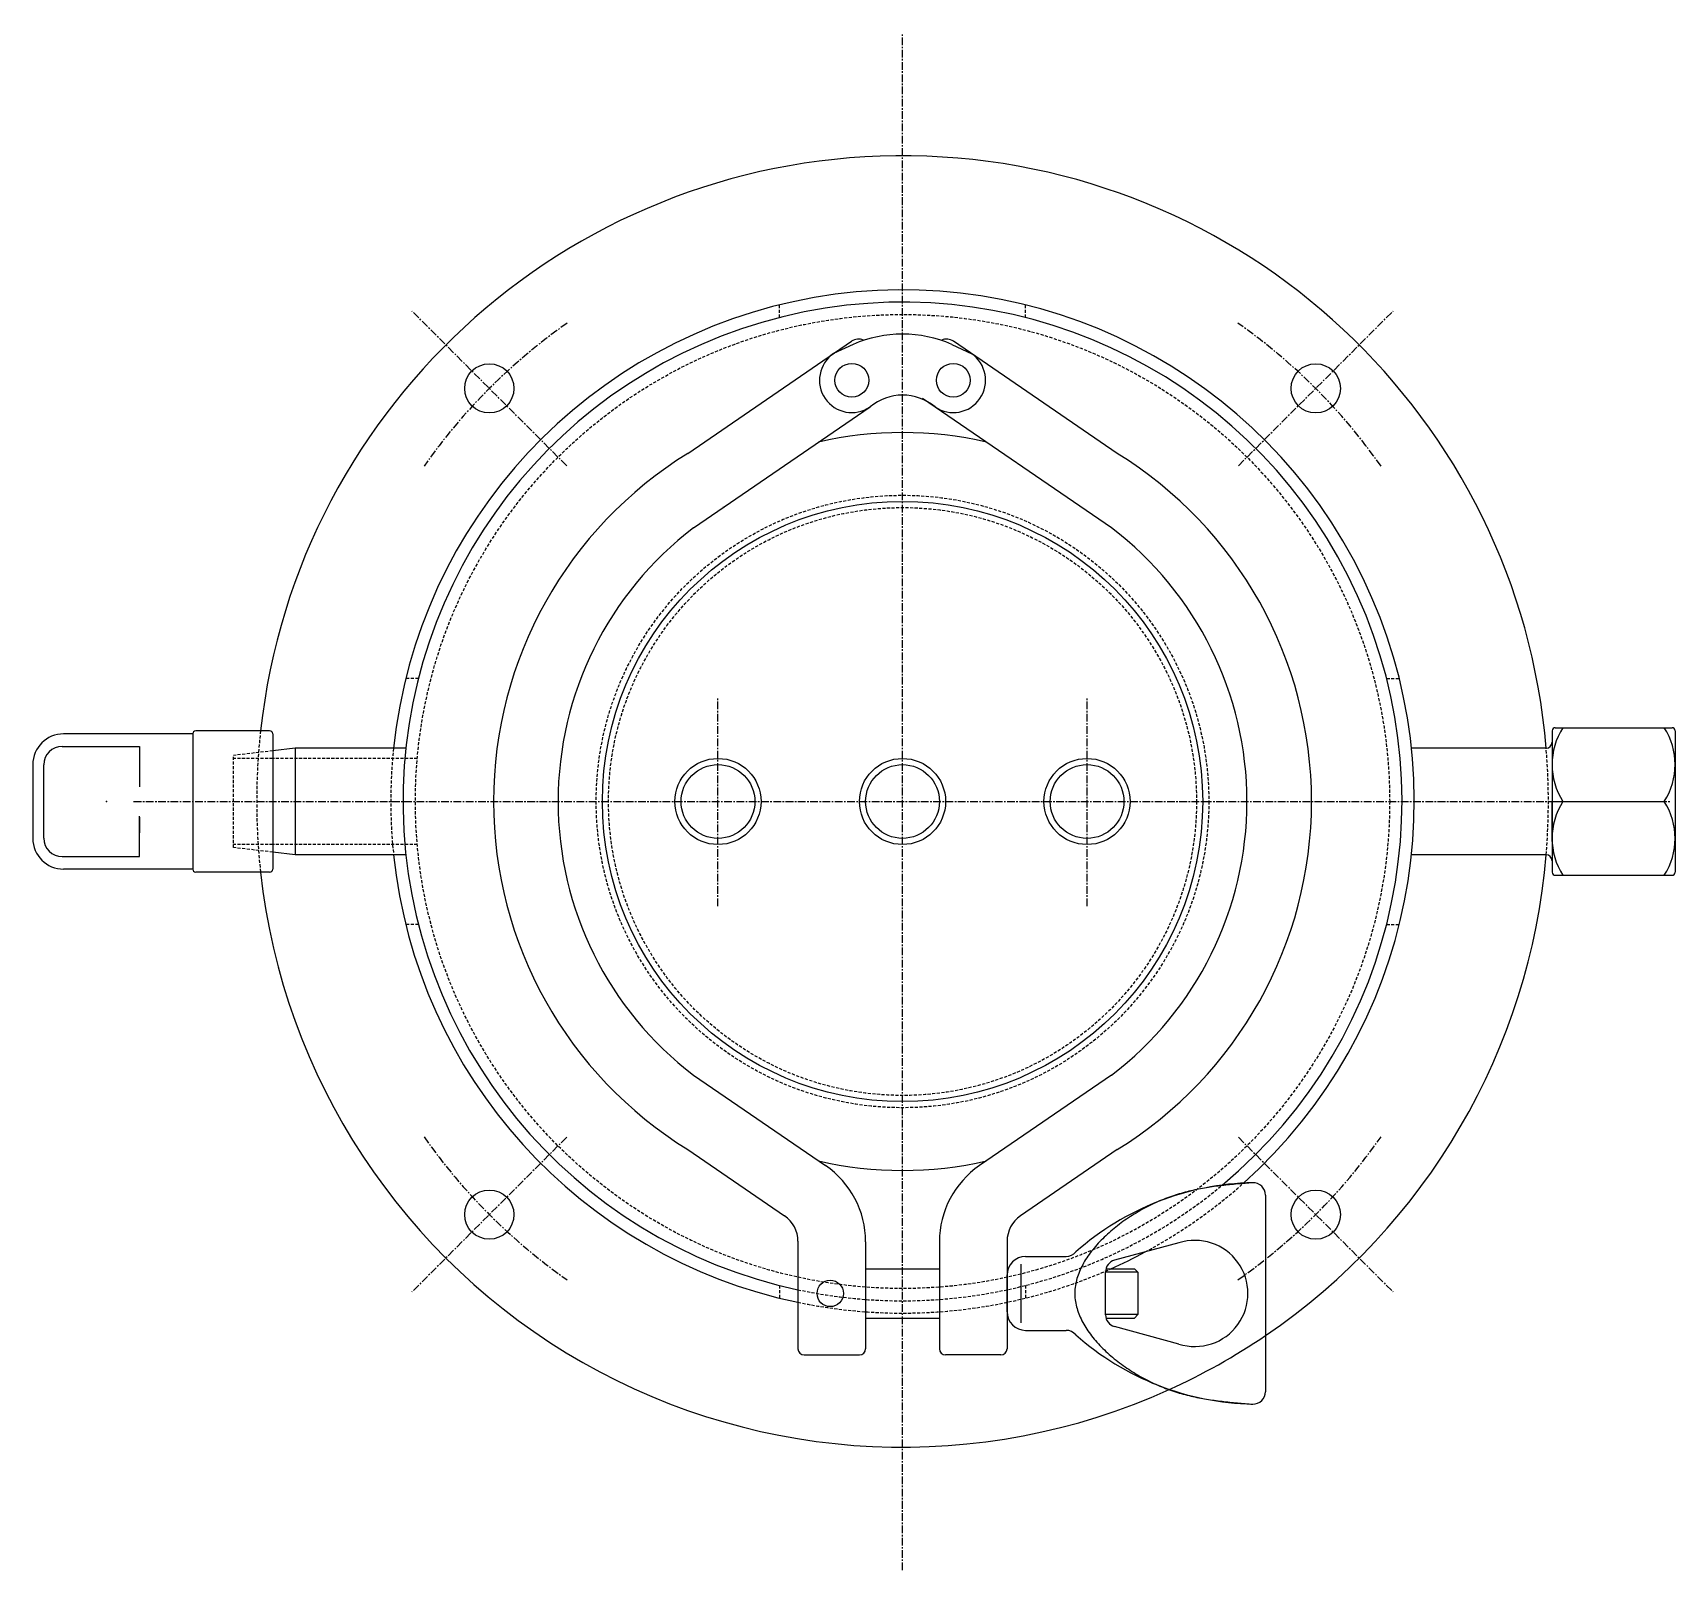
# Model space of a CAD drawing. Extents: x -168 to 126, y -632 to 125.
# Drawn here: x -141.4 to 125.6, y -125 to 125 of the extents above; entities that cross this region are included whole.
import ezdxf

# ---------------------------------------------------------------- set-up
doc = ezdxf.new("R2010")
doc.units = 0
doc.linetypes.add('CENTER', pattern=[2, 1.25, -0.25, 0.25, -0.25])
doc.linetypes.add('DASHED', pattern=[0.75, 0.5, -0.25])
doc.layers.get('0').update_dxf_attribs({"linetype": 'CONTINUOUS'})
doc.layers.add('CENTER', color=1, linetype='CENTER')

msp = doc.modelspace()

# ---------------------------------------------------------------- linework, layer by layer
at = {"color": 3, "linetype": 'DASHED'}
for p, q in [((-20, 78.7), (-20, 80.76)), ((20, 78.7), (20, 80.76)), ((-78.7, 20), (-80.76, 20)), ((78.7, 20), (80.76, 20)), ((-102.39, 8.23), (-108.74, 7.5)), ((-108.74, -7.5), (-108.74, 7.5)), ((-102.39, 7), (-108.74, 7)), ((-78.87, 7), (-102.39, 7)), ((-102.39, -7), (-108.74, -7)), ((-102.39, -8.23), (-108.74, -7.5)), ((-78.87, -7), (-102.39, -7)), ((-78.7, -20), (-80.76, -20)), ((78.7, -20), (80.76, -20)), ((-20, -78.7), (-20, -80.76)), ((20, -78.7), (20, -80.76))]:
    msp.add_line(p, q, dxfattribs=at)
at = {"color": 7, "linetype": 'CONTINUOUS'}
for p, q in [((-34.91, 56.6), (-8.27, 74.84)), ((34.91, 56.6), (8.27, 74.84)), ((-8.02, 74.33), (-11.22, 72.83)), ((8.02, 74.33), (11.26, 72.8)), ((-34, 44.5), (-5.28, 64.16)), ((34, 44.5), (3.23, 65.56)), ((-115.39, 11), (-136.39, 11)), ((-115.39, 11), (-115.39, -11)), ((-102.89, 11.5), (-114.89, 11.5)), ((-102.39, 11), (-102.39, -11)), ((105.61, 11.5), (105.61, 9.65)), ((106.11, 12), (125.11, 12)), ((125.61, 11.5), (125.61, -11.5)), ((-136.61, 8.97), (-124.07, 8.97)), ((-124.07, 8.97), (-124.07, 2.4)), ((-98.74, 8.65), (-102.39, 8.23)), ((-102.39, 8.23), (-102.39, -8.23)), ((-102.39, 8.23), (-102.39, -8.23)), ((-98.74, 8.65), (-98.74, -8.65)), ((-80.74, 8.65), (-98.74, 8.65)), ((104.61, 8.65), (82.75, 8.65)), ((105.61, 9.65), (105.61, -9.65)), ((-141.39, 6), (-141.39, -6)), ((-139.61, -5.97), (-139.61, 5.97)), ((105.61, 0), (122.78, 0)), ((105.61, -6.53), (105.61, 0)), ((105.61, -6.53), (105.61, 0)), ((105.61, -6.53), (105.61, 0)), ((107.37, 0), (123.84, 0)), ((-124.07, -8.97), (-124.07, -2.4)), ((-124.07, -2.53), (-124.07, -5.07)), ((-136.61, -8.97), (-124.07, -8.97)), ((-98.74, -8.65), (-102.39, -8.23)), ((-80.74, -8.65), (-98.74, -8.65)), ((104.61, -8.65), (82.75, -8.65)), ((105.61, -9.65), (105.61, -11.5)), ((-115.39, -11), (-136.39, -11)), ((-102.89, -11.5), (-114.89, -11.5)), ((106.11, -12), (125.11, -12)), ((-34, -44.5), (-12.53, -59.2)), ((34, -44.5), (12.53, -59.2)), ((-34.91, -56.6), (-19.18, -67.37)), ((34.91, -56.6), (19.18, -67.37)), ((59, -64), (59, -96)), ((-17, -71.5), (-17, -89)), ((-6, -71.58), (-6, -89)), ((6, -71.58), (6, -89)), ((17, -71.5), (17, -89)), ((44.93, -71.77), (34.48, -74.6)), ((20, -74), (26.6, -74)), ((-6, -76), (6, -76)), ((17, -83), (17, -77)), ((19.24, -75.22), (19.24, -84.78)), ((33, -83.47), (33, -76.53)), ((38.25, -76.55), (33, -76.55)), ((33.07, -76), (37.7, -76)), ((37.7, -76), (38.25, -76.55)), ((38.25, -76.55), (38.25, -83.45)), ((-6, -84), (6, -84)), ((38.25, -83.45), (33, -83.45)), ((33.07, -84), (37.7, -84)), ((44.93, -88.23), (34.48, -85.4)), ((37.7, -84), (38.25, -83.45)), ((20, -86), (26.6, -86)), ((-16, -90), (-7, -90)), ((16, -90), (7, -90))]:
    msp.add_line(p, q, dxfattribs=at)
at = {"color": 7}
msp.add_polyline3d([(56.94, -62, 0), (56.62, -62.02, 0), (56.31, -62.05, 0), (56, -62.07, 0), (55.68, -62.1, 0), (55.37, -62.12, 0), (55.06, -62.15, 0), (54.74, -62.18, 0), (54.43, -62.2, 0), (54.12, -62.23, 0), (53.8, -62.26, 0), (53.49, -62.29, 0), (53.17, -62.32, 0), (52.86, -62.35, 0), (52.55, -62.39, 0), (52.23, -62.42, 0), (51.92, -62.46, 0), (51.61, -62.5, 0), (51.29, -62.54, 0), (50.98, -62.58, 0), (50.66, -62.62, 0), (50.35, -62.66, 0), (50.03, -62.71, 0), (49.72, -62.76, 0), (49.4, -62.81, 0), (49.09, -62.87, 0), (48.77, -62.92, 0), (48.46, -62.98, 0), (48.14, -63.04, 0), (47.83, -63.1, 0), (47.51, -63.17, 0), (47.2, -63.24, 0), (46.88, -63.31, 0), (46.56, -63.39, 0), (46.25, -63.47, 0), (45.93, -63.55, 0), (45.61, -63.64, 0), (45.3, -63.72, 0), (44.98, -63.82, 0), (44.66, -63.91, 0), (44.34, -64.01, 0), (44.03, -64.12, 0), (43.71, -64.23, 0), (43.39, -64.34, 0), (43.07, -64.45, 0), (42.75, -64.57, 0), (42.43, -64.7, 0), (42.11, -64.83, 0), (41.79, -64.96, 0), (41.47, -65.1, 0), (41.15, -65.24, 0), (40.83, -65.39, 0), (40.51, -65.54, 0), (40.19, -65.7, 0), (39.87, -65.86, 0), (39.56, -66.03, 0), (39.24, -66.2, 0), (38.92, -66.37, 0), (38.6, -66.55, 0), (38.29, -66.73, 0), (37.98, -66.92, 0), (37.67, -67.11, 0), (37.36, -67.3, 0), (37.05, -67.5, 0), (36.74, -67.7, 0), (36.44, -67.9, 0), (36.14, -68.11, 0), (35.84, -68.32, 0), (35.55, -68.54, 0), (35.25, -68.75, 0), (34.97, -68.98, 0), (34.68, -69.2, 0), (34.4, -69.43, 0), (34.12, -69.66, 0), (33.85, -69.89, 0), (33.58, -70.13, 0), (33.31, -70.37, 0), (33.05, -70.61, 0), (32.79, -70.85, 0), (32.54, -71.1, 0), (32.29, -71.35, 0), (32.05, -71.6, 0), (31.81, -71.85, 0), (31.58, -72.11, 0), (31.36, -72.37, 0), (31.13, -72.63, 0), (30.92, -72.89, 0), (30.71, -73.15, 0), (30.51, -73.42, 0), (30.32, -73.69, 0), (30.13, -73.96, 0), (29.94, -74.23, 0), (29.77, -74.5, 0), (29.6, -74.77, 0), (29.44, -75.05, 0), (29.29, -75.33, 0), (29.14, -75.6, 0), (29.01, -75.88, 0), (28.88, -76.16, 0), (28.76, -76.44, 0), (28.64, -76.73, 0), (28.54, -77.01, 0), (28.44, -77.29, 0), (28.36, -77.58, 0), (28.28, -77.86, 0), (28.21, -78.15, 0), (28.15, -78.44, 0), (28.1, -78.72, 0), (28.06, -79.01, 0), (28.03, -79.3, 0), (28.01, -79.59, 0), (28, -79.87, 0), (28, -80.16, 0), (28.01, -80.45, 0), (28.03, -80.74, 0), (28.07, -81.02, 0), (28.11, -81.31, 0), (28.16, -81.6, 0), (28.22, -81.88, 0), (28.29, -82.17, 0), (28.37, -82.45, 0), (28.45, -82.74, 0), (28.55, -83.02, 0), (28.66, -83.31, 0), (28.77, -83.59, 0), (28.89, -83.87, 0), (29.02, -84.15, 0), (29.16, -84.43, 0), (29.31, -84.71, 0), (29.46, -84.99, 0), (29.62, -85.26, 0), (29.79, -85.54, 0), (29.97, -85.81, 0), (30.15, -86.08, 0), (30.34, -86.35, 0), (30.54, -86.62, 0), (30.74, -86.88, 0), (30.95, -87.15, 0), (31.16, -87.41, 0), (31.39, -87.67, 0), (31.61, -87.93, 0), (31.84, -88.18, 0), (32.08, -88.44, 0), (32.32, -88.69, 0), (32.57, -88.94, 0), (32.82, -89.18, 0), (33.08, -89.43, 0), (33.34, -89.67, 0), (33.61, -89.91, 0), (33.88, -90.14, 0), (34.16, -90.38, 0), (34.43, -90.61, 0), (34.72, -90.83, 0), (35, -91.06, 0), (35.29, -91.28, 0), (35.58, -91.5, 0), (35.88, -91.71, 0), (36.18, -91.92, 0), (36.48, -92.13, 0), (36.78, -92.33, 0), (37.08, -92.53, 0), (37.39, -92.73, 0), (37.7, -92.92, 0), (38.01, -93.11, 0), (38.33, -93.3, 0), (38.64, -93.48, 0), (38.96, -93.66, 0), (39.27, -93.83, 0), (39.59, -94, 0), (39.91, -94.16, 0), (40.23, -94.32, 0), (40.55, -94.48, 0), (40.87, -94.63, 0), (41.18, -94.78, 0), (41.5, -94.92, 0), (41.82, -95.06, 0), (42.14, -95.19, 0), (42.46, -95.32, 0), (42.78, -95.44, 0), (43.1, -95.56, 0), (43.42, -95.68, 0), (43.73, -95.79, 0), (44.05, -95.9, 0), (44.37, -96, 0), (44.69, -96.1, 0), (45, -96.19, 0), (45.32, -96.29, 0), (45.64, -96.37, 0), (45.95, -96.46, 0), (46.27, -96.54, 0), (46.59, -96.62, 0), (46.9, -96.69, 0), (47.22, -96.77, 0), (47.53, -96.84, 0), (47.85, -96.9, 0), (48.16, -96.97, 0), (48.48, -97.03, 0), (48.8, -97.08, 0), (49.11, -97.14, 0), (49.43, -97.19, 0), (49.74, -97.24, 0), (50.05, -97.29, 0), (50.37, -97.34, 0), (50.68, -97.38, 0), (51, -97.43, 0), (51.31, -97.47, 0), (51.63, -97.51, 0), (51.94, -97.54, 0), (52.25, -97.58, 0), (52.57, -97.61, 0), (52.88, -97.65, 0), (53.2, -97.68, 0), (53.51, -97.71, 0), (53.82, -97.74, 0), (54.14, -97.77, 0), (54.45, -97.8, 0), (54.76, -97.82, 0), (55.08, -97.85, 0), (55.39, -97.88, 0), (55.71, -97.9, 0), (56.02, -97.93, 0), (56.33, -97.95, 0), (56.65, -97.98, 0), (56.96, -98, 0)], dxfattribs=at)
at = {"color": 3, "linetype": 'DASHED'}
for radius in [79.2, 49.8, 47.8]:
    msp.add_circle((0, 0), radius, dxfattribs=at)
at = {"color": 7, "linetype": 'CONTINUOUS'}
for centre, radius in [((-67.18, 67.18), 4), ((-8.25, 68.5), 2.75), ((8.25, 68.5), 2.75), ((67.18, 67.18), 4), ((0, 0), 48.8), ((-30, 0), 7), ((-30, 0), 6), ((0, 0), 7), ((0, 0), 6), ((30, 0), 7), ((30, 0), 6), ((-67.18, -67.18), 4), ((67.18, -67.18), 4), ((-11.75, -80), 2.14)]:
    msp.add_circle(centre, radius, dxfattribs=at)
for centre, radius, start, end in [((0, 0), 105, 4.7258, 173.7121), ((0, 0), 83.2, 311.7651, 174.0324), ((0, 0), 81.2, 309.8069, 257.9152), ((-7.14, 73.19), 2, 67.3335, 124.4), ((0, 56.01), 20, 66.3517, 113.6483), ((7.14, 73.19), 2, 55.6, 112.6665), ((-8.25, 68.5), 5.25, 124.4, 304.4), ((8.25, 68.5), 5.25, 235.6, 55.6), ((0.01, 57.85), 8.24, 50.1378, 129.9241), ((0, 0), 60, 76.8398, 103.1602), ((0, 0), 66.5, 121.6667, 238.3333), ((0, 0), 66.5, 301.6667, 58.3333), ((0, 0), 56, 121.1349, 121.4214), ((0, 0), 56, 127.3786, 232.6214), ((0, 0), 56, 307.3786, 52.6214), ((-136.39, 6), 5, 90, 180), ((-114.89, 11), 0.5, 90, 180), ((-102.89, 11), 0.5, 0, 90), ((116.67, 6), 11.07, 147.1883, 212.8117), ((106.11, 11.5), 0.5, 90, 180), ((114.54, 6), 11.07, 327.1883, 32.8117), ((125.11, 11.5), 0.5, 0, 90), ((-136.61, 5.97), 3, 90, 180), ((104.61, 9.65), 1, 270, 0), ((116.67, -6), 11.07, 147.1883, 212.8117), ((114.54, -6), 11.07, 327.1883, 32.8117), ((-136.39, -6), 5, 180, 270), ((-136.61, -5.97), 3, 180, 270), ((0, 0), 83.2, 185.9676, 258.2099), ((0, 0), 105, 304.1876, 355.2742), ((104.61, -9.65), 1, 0, 90), ((-114.89, -11), 0.5, 180, 270), ((0, 0), 105, 186.2879, 294.3694), ((-102.89, -11), 0.5, 270, 0), ((106.11, -11.5), 0.5, 180, 270), ((106.11, -11.5), 0.5, 180, 270), ((125.11, -11.5), 0.5, 270, 0), ((0, 0), 56, 238.5786, 238.6774), ((0, 0), 60, 256.8398, 283.1602), ((-21, -71.58), 15, 0, 55.6), ((21, -71.58), 15, 124.4, 180), ((57.87, -106.82), 44.83, 91.1648, 131.5058), ((57, -64), 2, 0, 91.1648), ((-22, -71.5), 5, 0, 55.6), ((22, -71.5), 5, 124.4, 180), ((47.53, -80), 8.63, 252.4367, 107.5633), ((20, -77), 3, 90, 180), ((26.6, -72), 2, 270, 321.3816), ((35, -76.53), 2, 105.1374, 180), ((0, 0), 83.2, 294.0118, 298.297), ((20, -83), 3, 180, 270), ((35, -83.47), 2, 180, 254.8626), ((26.6, -88), 2, 38.6184, 90), ((57.87, -53.18), 44.83, 228.4942, 268.8352), ((0, 0), 105, 294.3694, 304.1876), ((-16, -89), 1, 180, 270), ((-7, -89), 1, 270, 0), ((7, -89), 1, 180, 270), ((16, -89), 1, 270, 0), ((57, -96), 2, 268.8352, 360)]:
    msp.add_arc(centre, radius, start, end, dxfattribs=at)
at = {"color": 3, "linetype": 'DASHED'}
for radius, start, end in [(105, 173.7121, 186.2879), (83.2, 174.0324, 185.9676), (105, 355.2742, 4.7258), (81.2, 257.9152, 309.8069), (83.2, 298.297, 311.7651), (83.2, 258.2099, 294.0118)]:
    msp.add_arc((0, 0), radius, start, end, dxfattribs=at)
at = {"color": 7, "linetype": 'CONTINUOUS'}
msp.add_point((-129.39, 0), dxfattribs=at)
at = {"layer": 'CENTER', "color": 1, "linetype": 'CENTER'}
for p, q in [((0, -125), (0, 125)), ((-54.6, 54.6), (-79.75, 79.75)), ((54.6, 54.6), (79.75, 79.75)), ((-30, -17), (-30, 17)), ((30, -17), (30, 17)), ((-125, 0), (125, 0)), ((-54.6, -54.6), (-79.75, -79.75)), ((54.6, -54.6), (79.75, -79.75))]:
    msp.add_line(p, q, dxfattribs=at)
for start, end in [(125.0278, 144.9722), (35.0278, 54.9722), (215.0278, 234.9722), (305.0278, 324.9722)]:
    msp.add_arc((0, 0), 95, start, end, dxfattribs=at)

doc.saveas('drawing.dxf')
